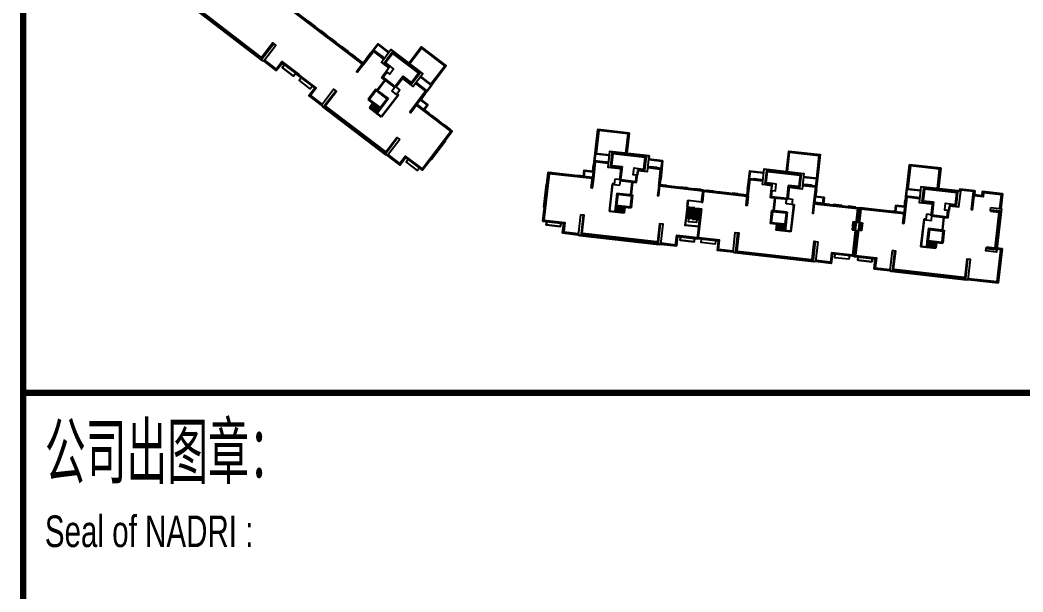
# Model space of a CAD drawing. Extents: x -59851 to 653804, y -249523 to 437614.
# Drawn here: x 15249 to 20968, y -153541 to -150279 of the extents above; entities that cross this region are included whole.
import ezdxf
from ezdxf.enums import TextEntityAlignment as Align

# ---------------------------------------------------------------- set-up
doc = ezdxf.new("R2010")
doc.units = 0
doc.header["$LTSCALE"] = 1000
doc.header["$MEASUREMENT"] = 0
for name, color, linetype in [('1#内审修改版_1_1_2236$0$LABEL_PM', 7, 'Continuous'), ('2015G34小桃园地块总图20160503$0$16.04.01 1#2#更新屋顶平面_t3$0$ROOF', 4, 'Continuous'), ('LABEL_FIXBOX_PM', 7, 'Continuous'), ('LABEL_FIXTXT_PM', 3, 'Continuous'), ('LABEL_TXT_PM', 1, 'Continuous')]:
    doc.layers.add(name, color=color, linetype=linetype)
doc.styles.add('2015G34小桃园地块总图20160503$0$16.04.01 1#2#更新屋顶平面_t3$0$HB-NORM-35M', font='', dxfattribs={"width": 0.8})
doc.styles.add('LABEL_FIXTXT_PM', font='pm_njadri_r.shx', dxfattribs={"width": 0.7, "bigfont": 'pm_njadri_hztxt.shx'})
doc.styles.add('LABEL_TXT_PM', font='pm_njadri_romans1.shx', dxfattribs={"width": 0.7, "bigfont": 'pm_njadri_hztxt.shx'})
doc.styles.get('2015G34小桃园地块总图20160503$0$16.04.01 1#2#更新屋顶平面_t3$0$HB-NORM-35M').set_extended_font_data('SimSun')

# ---------------------------------------------------------------- blocks, each defined once
blk = doc.blocks.new('PMSheet_A1_20150113_5-3892016032414355901')
at = {"layer": 'LABEL_FIXBOX_PM', "const_width": 0.35}
for points in [[(751, 10), (751, 584)], [(751, 377), (831, 377)]]:
    blk.add_lwpolyline(points, dxfattribs=at)
at = {"layer": 'LABEL_FIXTXT_PM', "style": 'LABEL_FIXTXT_PM', "width": 0.7}
for s, height, p in [('公司出图章：', 3.5, (752.239, 371.802)), ('Seal of NADRI :', 1.8, (752.239, 368.206))]:
    blk.add_text(s, height=height, dxfattribs=at).set_placement(p)
at = {"layer": 'LABEL_TXT_PM', "style": 'LABEL_TXT_PM'}
for tag, height, width, p in [('修改图应说明理由', 4.5, 0.7, (788.353, 468.8)), ('出图章签名', 4.5, 0.7, (759.458, 338.088)), ('建设单位_U01', 4.5, 0.7, (800.9, 212.141)), ('建设单位', 4.5, 0.7, (800.9, 210.197)), ('建设单位_D01', 4.5, 0.7, (800.9, 207.403)), ('项目名称_U01', 4.5, 0.7, (800.9, 200.423)), ('项目名称', 4.5, 0.7, (800.9, 198.194)), ('项目名称_D01', 4.5, 0.7, (800.9, 195.297)), ('设计编号', 4.5, 0.6, (780.758, 187.897)), ('分项号', 4.5, 0.6, (820.258, 187.997)), ('项目经理', 4.5, 0.7, (780.258, 171.997)), ('项目经理签名', 4.5, 0.7, (810.177, 172.265)), ('审定', 4.5, 0.7, (780.258, 163.897)), ('审定签名', 4.5, 0.7, (810.177, 164.165)), ('审核', 4.5, 0.7, (780.258, 155.997)), ('审核签名', 4.5, 0.7, (810.177, 156.265)), ('项目负责', 4.5, 0.7, (780.258, 147.997)), ('项目负责签名', 4.5, 0.7, (810.177, 148.265)), ('专业负责', 4.5, 0.7, (780.258, 139.997)), ('专业负责签名', 4.5, 0.7, (810.177, 140.265)), ('校对', 4.5, 0.7, (780.258, 131.897)), ('校对签名', 4.5, 0.7, (810.177, 132.165)), ('设计签名', 4.5, 0.7, (810.177, 124.265)), ('设计', 4.5, 0.7, (780.258, 123.997)), ('绘制', 4.5, 0.7, (780.258, 115.897)), ('绘制签名', 4.5, 0.7, (810.177, 116.165)), ('方案_01', 4.5, 0.7, (780.258, 95.897)), ('方案_01签名', 4.5, 0.7, (810.177, 96.165)), ('方案_02', 4.5, 0.7, (780.258, 87.897)), ('方案_02签名', 4.5, 0.7, (810.177, 88.165)), ('方案_03', 4.5, 0.7, (780.286, 79.897)), ('方案_03签名', 4.5, 0.7, (810.205, 80.165)), ('方案_04', 4.5, 0.7, (780.258, 71.897)), ('方案_04签名', 4.5, 0.7, (810.177, 72.165)), ('图名_U02', 4.5, 0.7, (790.5, 60.2)), ('图名_U01', 4.5, 0.7, (790.5, 54.2)), ('图名', 4.5, 0.7, (790.5, 47.955)), ('图名_D01', 4.5, 0.7, (790.5, 42.4)), ('图名_D02', 4.5, 0.7, (790.5, 37)), ('图号', 3.5, 0.7, (760.967, 20.953)), ('图档号', 3.5, 0.7, (781.1, 20.953)), ('日期', 3.5, 0.7, (801.067, 20.953)), ('版本号', 3.5, 0.7, (820.267, 20.953))]:
    blk.add_attdef(tag, text='', height=height, dxfattribs=dict(at, width=width)).set_placement(p, align=Align.CENTER)
blk = doc.blocks.new('2015G34小桃园地块总图20160503$0$16.04.01 1#2#更新屋顶平面_t3$0$A$C4C7E31FB')
at = {"layer": '2015G34小桃园地块总图20160503$0$16.04.01 1#2#更新屋顶平面_t3$0$ROOF'}
blk.add_lwpolyline([(-15653, -4402), (-15653, -5052), (-12953, -5052), (-12953, -4402)], dxfattribs=at)
blk = doc.blocks.new('1#内审修改版_1_1_2236$0$A$C00DD019C')
at = {"extrusion": (0.00536, 0.007022, 0.999961)}
for p, q in [((2380, 2094.9, -0.9), (2428.8, 2158.8, -1.6)), ((2402.2, 2078, -0.9), (2351.4, 2011.3, -0.1)), ((2405, 2075.9, -0.9), (2354.2, 2009.2, -0.1)), ((2471.7, 2025, -0.9), (2380, 2094.9, -0.9)), ((2524.6, 2094.4, -1.6), (2471.7, 2025, -0.9)), ((2343, 2017.7, -0.1), (2290.1, 1948.3, 0.6)), ((2344.4, 2007.9, -0.1), (2299.9, 1949.6, 0.6)), ((2426.3, 1954.1, -0.1), (2343, 2017.7, -0.1)), ((2416.6, 1952.8, -0.1), (2344.4, 2007.9, -0.1)), ((2448.1, 2005.6, -0.6), (2466.1, 2029.2, -0.9)), ((2478.5, 1982.4, -0.6), (2448.1, 2005.6, -0.6)), ((2475.9, 2030.6, -0.9), (2500.7, 2011.6, -0.9)), ((2500.7, 2011.6, -0.9), (2478.5, 1982.4, -0.6)), ((2373.4, 1884.7, 0.6), (2290.1, 1948.3, 0.6)), ((2372.1, 1894.5, 0.6), (2299.9, 1949.6, 0.6)), ((2416.6, 1952.8, -0.1), (2372.1, 1894.5, 0.6)), ((2426.3, 1954.1, -0.1), (2373.4, 1884.7, 0.6)), ((2487, 1976, -0.6), (2379.9, 1835.8, 1)), ((2491.9, 1976.6, -0.6), (2380.6, 1830.9, 1)), ((2478.6, 1982.3, -0.6), (2487, 1976, -0.6)), ((2480.8, 1985.1, -0.6), (2491.9, 1976.6, -0.6)), ((2322.8, 1923.3, 0.6), (2299.5, 1892.7, 1)), ((2380.6, 1830.9, 1), (2299.5, 1892.7, 1)), ((2379.9, 1835.8, 1), (2301.6, 1895.5, 1)), ((2330.1, 1917.8, 0.6), (2308.9, 1890, 1)), ((2337.3, 1912.3, 0.6), (2316.1, 1884.5, 1)), ((2344.5, 1906.8, 0.6), (2323.3, 1879, 1)), ((2351.7, 1901.2, 0.6), (2330.5, 1873.5, 1)), ((2358.9, 1895.7, 0.6), (2337.7, 1868, 1)), ((2366.1, 1890.2, 0.6), (2345, 1862.5, 1)), ((2373.4, 1884.7, 0.6), (2352.2, 1856.9, 1))]:
    blk.add_line(p, q, dxfattribs=at)
at = {"extrusion": (0.000361065, 0.001473, 0.999999)}
for p, q in [((3724.7, 1436.5, 0), (3729, 1474.7, -0.1)), ((3968.8, 1496.7, -0.2), (3959, 1410, -0.1)), ((4073.5, 1397, -0.1), (4082.6, 1476.8, -0.2)), ((3928.7, 1420.4, -0.1), (3924.6, 1384, 0)), ((3959.8, 1416.9, -0.1), (3928.7, 1420.4, -0.1)), ((3959, 1410, -0.1), (4073.5, 1397, -0.1)), ((3962.6, 1379.7, 0), (3965.9, 1409.2, -0.1)), ((4042.3, 1400.5, -0.1), (4032.8, 1317.2, 0)), ((4045.7, 1400.1, -0.1), (4036.3, 1316.8, 0)), ((3910.9, 1389.1, 0), (3890.2, 1206.8, 0.2)), ((3914, 1385.2, 0), (3894.1, 1209.9, 0.2)), ((3924.8, 1387.5, 0), (3910.9, 1389.1, 0)), ((3924.4, 1384, 0), (3914, 1385.2, 0)), ((3924.6, 1384, 0), (3962.6, 1379.7, 0)), ((4962, 1296.3, -0.3), (4971.1, 1376.1, -0.4)), ((5086.4, 1370, -0.4), (5076.6, 1283.3, -0.3)), ((3942.6, 1327.5, 0.1), (3932.7, 1240.7, 0.2)), ((3948.7, 1319.7, 0.1), (3940.5, 1246.9, 0.2)), ((3942.6, 1327.5, 0.1), (4046.7, 1315.7, 0)), ((3948.7, 1319.7, 0.1), (4039, 1309.5, 0)), ((4039, 1309.5, 0), (4030.7, 1236.6, 0.2)), ((4046.7, 1315.7, 0), (4036.9, 1228.9, 0.2)), ((4408.1, 1234.6, 0), (4413.2, 1279.7, 0)), ((4413.2, 1279.7, 0), (4505.5, 1269.3, -0.1)), ((4505.2, 1267.2, -0.1), (4512.2, 1266.4, -0.1)), ((5076.6, 1283.3, -0.3), (4962, 1296.3, -0.3)), ((4989.8, 1293.1, -0.3), (4980.3, 1209.8, -0.2)), ((4993.3, 1292.7, -0.3), (4983.8, 1209.4, -0.2)), ((5066.3, 1254.5, -0.2), (5069.6, 1284.1, -0.3)), ((5077.3, 1290.2, -0.3), (5108.4, 1286.7, -0.3)), ((5108.4, 1286.7, -0.3), (5104.3, 1250.2, -0.3)), ((3890.2, 1206.8, 0.2), (3991.6, 1195.4, 0.2)), ((3894.1, 1209.9, 0.2), (3992, 1198.8, 0.2)), ((3932.7, 1240.7, 0.2), (3928.8, 1206, 0.2)), ((3932.7, 1240.7, 0.2), (4036.9, 1228.9, 0.2)), ((3941.8, 1239.7, 0.2), (3937.8, 1205, 0.2)), ((3940.5, 1246.9, 0.2), (4030.7, 1236.6, 0.2)), ((3950.8, 1238.7, 0.2), (3946.9, 1203.9, 0.2)), ((3959.8, 1237.6, 0.2), (3955.9, 1202.9, 0.2)), ((3968.8, 1236.6, 0.2), (3964.9, 1201.9, 0.2)), ((3977.9, 1235.6, 0.2), (3973.9, 1200.9, 0.2)), ((3986.9, 1234.6, 0.2), (3983, 1199.9, 0.2)), ((3995.9, 1233.5, 0.2), (3991.6, 1195.4, 0.2)), ((4448.1, 1200.5, 0.1), (4406.8, 1205.2, 0.1)), ((4449.2, 1209.6, 0), (4407.9, 1214.2, 0)), ((4450.2, 1218.6, 0), (4408.9, 1223.3, 0)), ((4451.2, 1227.6, 0), (4409.9, 1232.3, 0)), ((4451.4, 1229.7, 0), (4410.1, 1234.4, 0)), ((4448.1, 1199.8, 0.1), (4442.8, 1153.3, 0.1)), ((4450.2, 1200.3, 0.1), (4445.1, 1155.2, 0.1)), ((4451.2, 1227.6, 0), (4448.1, 1199.8, 0.1)), ((4448.6, 1154.8, 0.1), (4456.8, 1227, 0)), ((4453.3, 1227.4, 0), (4450.2, 1200.3, 0.1)), ((4450.4, 1152.5, 0.1), (4459.1, 1228.8, 0)), ((4451.2, 1227.6, 0), (4456.8, 1227, 0)), ((4459.1, 1228.8, 0), (4451.4, 1229.7, 0)), ((4455.8, 1199.7, 0.1), (4497.1, 1195, 0)), ((4456.8, 1208.7, 0), (4498.1, 1204, 0)), ((4457.8, 1217.7, 0), (4499.1, 1213, 0)), ((4458.8, 1226.7, 0), (4500.1, 1222.1, 0)), ((4500.1, 1222.1, 0), (4507.1, 1221.3, 0)), ((4969.9, 1211, -0.1), (4960.1, 1124.2, 0)), ((4976.1, 1203.3, -0.1), (4967.8, 1130.4, 0)), ((5074.1, 1199.2, -0.2), (4969.9, 1211, -0.1)), ((5066.3, 1193, -0.2), (4976.1, 1203.3, -0.1)), ((5074.1, 1199.2, -0.2), (5064.2, 1112.4, 0)), ((5104.3, 1250.2, -0.3), (5066.3, 1254.5, -0.2)), ((5114.9, 1249, -0.3), (5095, 1073.8, 0)), ((5118.7, 1252.1, -0.3), (5098.1, 1069.9, 0)), ((5104.5, 1250.2, -0.3), (5114.9, 1249, -0.3)), ((5104.8, 1253.7, -0.3), (5118.7, 1252.1, -0.3)), ((6037.4, 1262.2, -0.6), (6027.6, 1175.4, -0.5)), ((6142.1, 1162.4, -0.5), (6151.1, 1242.3, -0.6)), ((6423, 1206.2, -0.7), (6423.8, 1213.1, -0.7)), ((4443, 1155.4, 0.1), (4401.7, 1160.1, 0.1)), ((4444, 1164.4, 0.1), (4402.7, 1169.1, 0.1)), ((4445.1, 1173.5, 0.1), (4403.8, 1178.2, 0.1)), ((4446.1, 1182.5, 0.1), (4404.8, 1187.2, 0.1)), ((4447.1, 1191.5, 0.1), (4405.8, 1196.2, 0.1)), ((4442.8, 1153.3, 0.1), (4450.4, 1152.5, 0.1)), ((4448.6, 1154.8, 0.1), (4445.1, 1155.2, 0.1)), ((4450.7, 1154.6, 0.1), (4492, 1149.9, 0.1)), ((4451.7, 1163.6, 0.1), (4493, 1158.9, 0.1)), ((4452.7, 1172.6, 0.1), (4494, 1167.9, 0.1)), ((4453.7, 1181.6, 0.1), (4495, 1176.9, 0.1)), ((4454.7, 1190.7, 0.1), (4496, 1186, 0.1)), ((5066.3, 1193, -0.2), (5058.1, 1120.1, 0)), ((5509.8, 1135.7, -0.2), (5503.9, 1083.6, -0.2)), ((5530.6, 1133.3, -0.2), (5509.8, 1135.7, -0.2)), ((5520.2, 1134.5, -0.2), (5514.3, 1082.5, -0.2)), ((5530.6, 1133.3, -0.2), (5524.7, 1081.3, -0.2)), ((5530.6, 1133.3, -0.2), (5551.5, 1131, -0.2)), ((5979.5, 1154.5, -0.4), (5958.8, 972.3, -0.2)), ((5982.6, 1150.7, -0.4), (5962.7, 975.4, -0.2)), ((5993.4, 1152.9, -0.4), (5979.5, 1154.5, -0.4)), ((5993, 1149.5, -0.4), (5982.6, 1150.7, -0.4)), ((5997.3, 1185.9, -0.5), (5993.2, 1149.5, -0.4)), ((5993.2, 1149.5, -0.4), (6031.2, 1145.1, -0.4)), ((6028.3, 1182.4, -0.5), (5997.3, 1185.9, -0.5)), ((6027.6, 1175.4, -0.5), (6142.1, 1162.4, -0.5)), ((6031.2, 1145.1, -0.4), (6034.5, 1174.6, -0.5)), ((6110.9, 1166, -0.5), (6101.4, 1082.7, -0.4)), ((6114.3, 1165.6, -0.5), (6104.9, 1082.3, -0.4)), ((5064.2, 1112.4, 0), (4960.1, 1124.2, 0)), ((5058.1, 1120.1, 0), (4967.8, 1130.4, 0)), ((5001.1, 1119.6, 0), (4996.7, 1081.4, 0)), ((5098.1, 1069.9, 0), (4996.7, 1081.4, 0)), ((5095, 1073.8, 0), (4997.1, 1084.9, 0)), ((5010.1, 1118.5, 0), (5006.1, 1083.8, 0)), ((5019.1, 1117.5, 0), (5015.2, 1082.8, 0)), ((5028.1, 1116.5, 0), (5024.2, 1081.8, 0)), ((5037.1, 1115.5, 0), (5033.2, 1080.8, 0)), ((5046.2, 1114.5, 0), (5042.2, 1079.7, 0)), ((5055.2, 1113.4, 0), (5051.3, 1078.7, 0)), ((5064.2, 1112.4, 0), (5060.3, 1077.7, 0)), ((5503.9, 1083.6, -0.2), (5524.7, 1081.3, -0.2)), ((5524.7, 1081.3, -0.2), (5545.6, 1078.9, -0.2)), ((5551.5, 1131, -0.2), (5545.6, 1078.9, -0.2)), ((5566.4, 1076.6, -0.2), (5545.6, 1078.9, -0.2)), ((5551.5, 1131, -0.2), (5572.3, 1128.6, -0.2)), ((5561.9, 1129.8, -0.2), (5556, 1077.7, -0.2)), ((5572.3, 1128.6, -0.2), (5566.4, 1076.6, -0.2)), ((6011.2, 1092.9, -0.4), (6001.3, 1006.2, -0.2)), ((6017.3, 1085.2, -0.3), (6009.1, 1012.3, -0.2)), ((6011.2, 1092.9, -0.4), (6115.3, 1081.1, -0.4)), ((6017.3, 1085.2, -0.3), (6107.6, 1075, -0.4)), ((6107.6, 1075, -0.4), (6099.3, 1002.1, -0.2)), ((6115.3, 1081.1, -0.4), (6105.5, 994.3, -0.2)), ((6001.3, 1006.1, -0.2), (5997.4, 971.4, -0.2)), ((6001.3, 1006.2, -0.2), (6105.5, 994.3, -0.2)), ((6010.4, 1005.1, -0.2), (6006.4, 970.4, -0.2)), ((6009.1, 1012.3, -0.2), (6099.3, 1002.1, -0.2)), ((6019.4, 1004.1, -0.2), (6015.4, 969.4, -0.2)), ((6028.4, 1003.1, -0.2), (6024.5, 968.4, -0.2)), ((6037.4, 1002.1, -0.2), (6033.5, 967.3, -0.2)), ((6046.5, 1001, -0.2), (6042.5, 966.3, -0.2)), ((6055.5, 1000, -0.2), (6051.5, 965.3, -0.2)), ((6064.5, 999, -0.2), (6060.2, 960.8, -0.2)), ((5958.8, 972.3, -0.2), (6060.2, 960.8, -0.2)), ((5962.7, 975.4, -0.2), (6060.6, 964.3, -0.2)), ((6395.1, 959.8, -0.3), (6395.9, 966.7, -0.3))]:
    blk.add_line(p, q, dxfattribs=at)
at = {"color": 0}
blk.add_line((9314.7, 0), (0, 0), dxfattribs=at)
at = {"elevation": -3.7}
for points in [[(2652.2, 1478.6), (2631.4, 1494.4), (2617.6, 1476.4), (2542.7, 1533.6), (2556.4, 1551.6), (2541.2, 1563.3), (2503, 1513.3), (2419.7, 1576.9), (2409.3, 1580.5), (1987.2, 1902.6), (1981, 1911.7), (1897.7, 1975.3), (1935.8, 2025.3), (1920.6, 2036.9), (1906.8, 2018.9), (1831.8, 2076.1), (1845.6, 2094.2), (1809.5, 2121.7), (1795.9, 2103.9), (1720.8, 2160.9), (1734.5, 2178.9), (1719.3, 2190.6), (1681.1, 2140.6), (1597.8, 2204.2), (1587.4, 2207.8), (1170.9, 2525.7)], [(1870.5, 2483.8), (1892.6, 2466.9), (1893.7, 2468.3), (1938.1, 2434.4), (1937, 2433), (1973.3, 2405.4), (1974.3, 2406.8), (2010.4, 2379.2), (2009.3, 2377.8), (2039.9, 2354.5), (2041, 2355.9), (2077.1, 2328.3), (2076, 2326.9), (2112.2, 2299.3), (2113.3, 2300.7), (2157.7, 2266.8), (2156.7, 2265.4), (2178.7, 2248.6), (2179.8, 2249.9), (2207.6, 2228.7), (2206.5, 2227.4), (2221.8, 2215.7), (2222.9, 2217.1), (2257.6, 2190.6), (2280.9, 2221.1), (2279.5, 2222.2), (2307, 2258.3), (2308.4, 2257.2), (2355, 2318.3), (2428.6, 2262.2), (2442.4, 2280.2), (2560.4, 2190.1), (2643.1, 2298.4), (2809.7, 2171.3), (2666.6, 1983.9), (2666.6, 1983.8), (2668, 1982.8), (2641.5, 1948.1), (2687.3, 1913.1), (2661.9, 1879.8), (2664.7, 1877.7), (2665.7, 1879.1), (2693.5, 1857.9), (2692.4, 1856.5), (2714.7, 1839.5), (2715.7, 1840.9), (2760.1, 1807), (2759.1, 1805.6), (2795.2, 1778.1), (2796.2, 1779.5), (2832.2, 1752), (2831.1, 1750.6), (2849.3, 1736.8), (2801.6, 1674.3), (2804.4, 1672.2), (2711.1, 1550), (2708.4, 1552.2), (2652.2, 1478.6)]]:
    blk.add_lwpolyline(points, dxfattribs=at)
at = {"extrusion": (0.00536, 0.007022, 0.999961), "elevation": 26.6}
for points in [[(2027.4, 2364), (1792.7, 2543), (1860.6, 2631.9), (1787, 2688.1)], [(1253.5, 2633.9), (1177.2, 2533.9), (1183.4, 2524.8), (1577.7, 2223.8), (1588.1, 2220.3), (1664.4, 2320.2)], [(2023.1, 2358.4), (1788.5, 2537.5)], [(1937, 2432.9), (1938, 2434.3), (1893.6, 2468.2), (1892.6, 2466.8)], [(2009.3, 2377.8), (2010.4, 2379.1), (1974.3, 2406.7), (1973.2, 2405.3)], [(2017.6, 2362.6), (2252.2, 2183.6)], [(2021.8, 2368.2), (2256.4, 2189.1), (2324.3, 2278), (2397.8, 2221.8)], [(2039.9, 2354.4), (2040.9, 2355.8), (2077, 2328.2), (2076, 2326.9)], [(2112.2, 2299.2), (2113.2, 2300.6), (2157.7, 2266.7), (2156.6, 2265.3)], [(2257.7, 2179.3), (2257.7, 2179.3), (2325.6, 2268.2), (2393.6, 2216.3)], [(2324.3, 2278), (2355, 2318.2), (2428.6, 2262.1)], [(2325.6, 2276.9), (2355.3, 2315.8), (2427.5, 2260.7)], [(2327, 2275.8), (2355.6, 2313.3), (2426.4, 2259.3)], [(2428.7, 2158.7), (2378.8, 2196.8), (2442.3, 2280.1), (2653.4, 2119), (2589.8, 2035.7), (2520.4, 2088.7)], [(2433, 2164.2), (2396.9, 2191.8), (2452, 2264), (2635.2, 2124.1), (2580.1, 2051.9), (2524.6, 2094.3)], [(2560.3, 2190), (2643, 2298.3), (2809.6, 2171.2), (2713.2, 2044.8)], [(2565.9, 2185.8), (2644.3, 2288.5), (2799.8, 2169.9), (2707.6, 2049.1)], [(1597.8, 2204.1), (1681.1, 2140.5), (1719.2, 2190.5), (1830.3, 2105.7)], [(1602, 2209.7), (1679.7, 2150.3), (1717.9, 2200.3), (1834.5, 2111.3)], [(2206.5, 2227.3), (2207.5, 2228.7), (2179.7, 2249.8), (2178.7, 2248.5)], [(2221.7, 2215.6), (2222.8, 2217), (2257.5, 2190.5), (2256.4, 2189.1)], [(2280.8, 2221), (2279.4, 2222.1), (2307, 2258.2), (2308.4, 2257.1)], [(2350.6, 2257.8), (2351.7, 2259.2), (2387.8, 2231.7), (2386.7, 2230.3)], [(2437.2, 2169.8), (2406.7, 2193.1), (2453.3, 2254.2), (2625.5, 2122.8), (2578.8, 2061.7), (2523.3, 2104.1)], [(1734.5, 2178.8), (1720.7, 2160.8), (1795.7, 2103.6), (1809.4, 2121.6)], [(2257.7, 2179.3), (2219.6, 2129.3), (2214, 2133.6), (2256.4, 2189.1)], [(1980.9, 1911.6), (1897.6, 1975.2), (1935.8, 2025.2), (1824.7, 2110)], [(1985.2, 1917.2), (1907.4, 1976.5), (1945.6, 2026.5), (1829, 2115.5)], [(1920.5, 2036.9), (1906.7, 2018.8), (1831.8, 2076), (1845.5, 2094.1)], [(2470.3, 2034.7), (2389.8, 2096.1), (2415.2, 2129.4)], [(2523.3, 2104.1), (2470.3, 2034.7)], [(2679.7, 2006.7), (2708.3, 2044.2), (2637.5, 2098.2)], [(2681.1, 2005.6), (2710.7, 2044.5), (2638.5, 2099.6)], [(2682.4, 2004.6), (2713.2, 2044.8), (2639.6, 2101)], [(2486.3, 1692.9), (2410, 1592.9), (2399.6, 1596.5), (2005.3, 1897.5), (1999.1, 1906.6), (2075.3, 2006.6)], [(2608.9, 2060.7), (2682.4, 2004.6), (2614.6, 1915.7), (2849.2, 1736.6), (2652.2, 1478.4), (2541.1, 1563.2), (2502.9, 1513.2), (2419.6, 1576.8)], [(2604.6, 2055.2), (2672.6, 2003.3), (2604.8, 1914.4)], [(2656.1, 2024.7), (2657.1, 2026.1), (2621, 2053.6), (2620, 2052.3)], [(2659, 1881.8), (2682.4, 1912.4), (2637.9, 1946.3)], [(2639, 1947.6), (2640.4, 1946.6), (2668, 1982.7), (2666.6, 1983.7)], [(2661.8, 1879.7), (2687.3, 1913), (2640.1, 1949)], [(2610.4, 1910.2), (2839.5, 1735.3), (2650.8, 1488.2), (2539.8, 1573), (2501.6, 1523), (2423.9, 1582.3)], [(2604.8, 1914.4), (2566.7, 1864.4), (2572.2, 1860.2), (2614.6, 1915.7)], [(2649.3, 1889.2), (2650.4, 1890.6), (2615.7, 1917.1), (2614.6, 1915.7)], [(2664.6, 1877.6), (2665.7, 1879), (2693.4, 1857.8), (2692.4, 1856.4)], [(2759, 1805.5), (2760.1, 1806.9), (2715.6, 1840.8), (2714.6, 1839.4)], [(2831.2, 1750.4), (2832.3, 1751.8), (2796.2, 1779.4), (2795.1, 1778)], [(2801.6, 1674.2), (2804.3, 1672), (2711.1, 1549.9), (2708.3, 1552)], [(2631.3, 1494.3), (2617.6, 1476.3), (2542.6, 1533.5), (2556.4, 1551.5)]]:
    blk.add_lwpolyline(points, dxfattribs=at)
for points in [[(1239.6, 2644.5), (1159, 2539), (1165.3, 2529.8), (1587.3, 2207.7), (1597.8, 2204.1), (1678.3, 2309.6), (1658.9, 2324.4), (1585.6, 2228.5), (1581, 2230.1), (1188.5, 2529.6), (1185.8, 2533.7), (1259, 2629.6)], [(2409.7, 2133.7), (2431.9, 2116.7), (2459.4, 2152.8), (2437.2, 2169.8)], [(2500.2, 1682.3), (2419.6, 1576.8), (2409.2, 1580.4), (1987.1, 1902.5), (1980.9, 1911.6), (2061.5, 2017.1), (2080.9, 2002.3), (2007.7, 1906.4), (2010.4, 1902.3), (2402.9, 1602.8), (2407.5, 1601.2), (2480.7, 1697.1)]]:
    blk.add_lwpolyline(points, close=True, dxfattribs=at)
at = {"elevation": 0.5}
blk.add_lwpolyline([(3450.3, 1140.7), (3460.8, 1232.7), (3457.3, 1233.1), (3474.6, 1385.8), (3478.1, 1385.4), (3486.9, 1463.5), (3509.5, 1460.9), (3509.7, 1462.7), (3554.8, 1457.6), (3554.6, 1455.8), (3599.7, 1450.7), (3599.9, 1452.4), (3655.5, 1446.1), (3655.3, 1444.4), (3683.1, 1441.3), (3683.3, 1443), (3718, 1439.1), (3717.8, 1437.3), (3721.2, 1436.9), (3725.9, 1478.6), (3783.2, 1472.1), (3788.1, 1515.5), (3789.8, 1515.3), (3816.4, 1749.6), (4024.7, 1725.9), (4009.3, 1590.6), (4156.8, 1573.9), (4154.3, 1551.3), (4246.3, 1540.9), (4237.6, 1464.5), (4239.3, 1464.3), (4234.2, 1419.2), (4232.5, 1419.4), (4228.2, 1381.2), (4271.5, 1376.3), (4271.3, 1374.6), (4290.4, 1372.4), (4290.6, 1374.1), (4325.3, 1370.2), (4325.1, 1368.5), (4352.7, 1365.3), (4352.9, 1367.1), (4408.5, 1360.8), (4408.3, 1359), (4453.5, 1353.9), (4453.7, 1355.6), (4498.8, 1350.5), (4498.6, 1348.8), (4536.9, 1344.5), (4537.1, 1346.2), (4582.2, 1341.1), (4582, 1339.3), (4627.3, 1334.2), (4627.5, 1335.9), (4683, 1329.6), (4682.8, 1327.9), (4710.4, 1324.8), (4710.6, 1326.5), (4745.3, 1322.6), (4745.1, 1320.8), (4764.2, 1318.7), (4764.4, 1320.4), (4807.8, 1315.5), (4812.1, 1353.7), (4810.4, 1353.9), (4815.5, 1399), (4817.2, 1398.8), (4825.9, 1475.2), (4917.9, 1464.7), (4920.4, 1487.3), (5067.9, 1470.6), (5083.3, 1605.9), (5291.5, 1582.3), (5264.9, 1348), (5265, 1348), (5266.7, 1347.8), (5261.8, 1304.4), (5319, 1298), (5314.3, 1256.3), (5317.8, 1255.9), (5318, 1257.7), (5352.7, 1253.7), (5352.5, 1252), (5380.3, 1248.8), (5380.5, 1250.6), (5436, 1244.3), (5435.8, 1242.5), (5480.9, 1237.4), (5481.1, 1239.2), (5526, 1234.1), (5525.8, 1232.3), (5548.6, 1229.7), (5578.1, 1226.4), (5578.3, 1228.1), (5623.4, 1223), (5623.2, 1221.3), (5666.5, 1216.4), (5666.7, 1218.1), (5722.3, 1211.8), (5722.1, 1210.1), (5756.8, 1206.1), (5757, 1207.9), (5790, 1204.1), (5794.5, 1244), (5851.8, 1237.6), (5856.7, 1280.9), (5858.5, 1280.7), (5884.8, 1515), (6093.1, 1491.4), (6077.7, 1356.1), (6218.5, 1340.1), (6220.1, 1354), (6319, 1342.8), (6315.8, 1315), (6367.9, 1309.1), (6371, 1336.9), (6502.9, 1321.9), (6491.7, 1223), (6495.2, 1222.6), (6465.5, 960.5), (6500.2, 956.6), (6474.6, 731), (6275, 753.7), (6264.2, 751.4), (5764.4, 808), (5754.4, 812.7), (5650.3, 824.5), (5657.8, 890.4), (5638.7, 892.6), (5636.1, 870), (5542.4, 880.7), (5545, 903.2), (5486, 909.9), (5483.4, 887.4), (5389.7, 898), (5392.2, 920.5), (5373.2, 922.7), (5366.1, 860.2), (5262, 872), (5251.1, 869.7), (4723.6, 929.6), (4713.6, 934.2), (4609.4, 946), (4616.5, 1008.5), (4597.4, 1010.7), (4594.9, 988.1), (4501.2, 998.7), (4503.7, 1021.3), (4458.6, 1026.4), (4456.1, 1004.1), (4362.3, 1014.5), (4364.9, 1037), (4345.8, 1039.2), (4338.7, 976.7), (4234.6, 988.5), (4223.8, 986.2), (3703.2, 1045.3), (3686.2, 1050.7), (3582.1, 1062.5), (3589.2, 1125), (3570.1, 1127.1), (3567.5, 1104.6), (3473.8, 1115.2), (3476.4, 1137.8)], close=True, dxfattribs=at)
at = {"extrusion": (0.000361065, 0.001473, 0.999999), "elevation": 3.4}
for points in [[(4009.3, 1590.6), (4024.7, 1725.9), (3816.4, 1749.6), (3798.5, 1591.6)], [(4002.4, 1591.4), (4016.9, 1719.8), (3822.6, 1741.8), (3805.5, 1590.8)], [(4082.6, 1476.8), (4145, 1469.7), (4156.8, 1573.9), (3893.1, 1603.8), (3881.3, 1499.6), (3968, 1489.8)], [(5067.9, 1470.6), (5083.3, 1605.9), (5291.5, 1582.3), (5273.6, 1424.4)], [(5074.9, 1469.8), (5089.4, 1598.2), (5283.8, 1576.2), (5266.7, 1425.2)], [(3884.8, 1530.9), (3792.8, 1541.3), (3780.2, 1430.2), (3486.9, 1463.5), (3450.3, 1140.7), (3589.2, 1125), (3582.1, 1062.5), (3686.2, 1050.7)], [(3884, 1523.9), (3799, 1533.6), (3786.4, 1422.5)], [(3792.8, 1541.3), (3798.5, 1591.6), (3890.5, 1581.2)], [(3794.6, 1541.1), (3800.1, 1589.7), (3890.3, 1579.5)], [(3796.3, 1540.9), (3801.6, 1587.8), (3890.1, 1577.7)], [(3825.8, 1537.6), (3826, 1539.3), (3871.1, 1534.2), (3870.9, 1532.5)], [(4083.3, 1483.8), (4128.5, 1478.6), (4138.7, 1568.9), (3909.6, 1594.9), (3899.4, 1504.6), (3968.8, 1496.7)], [(4084.1, 1490.7), (4122.3, 1486.4), (4131, 1562.7), (3915.8, 1587.1), (3907.1, 1510.8), (3976.5, 1502.9)], [(4237.1, 1490.9), (4242.4, 1537.8), (4153.9, 1547.8)], [(4238.8, 1490.7), (4244.3, 1539.3), (4154.1, 1549.6)], [(4240.5, 1490.5), (4246.3, 1540.9), (4154.3, 1551.3)], [(3721.2, 1436.9), (3725.9, 1478.6), (3784.9, 1471.9)], [(3724.7, 1436.5), (3729, 1474.7), (3784.6, 1468.4)], [(3784.7, 1470.2), (3783, 1470.4), (3788.1, 1515.5), (3789.8, 1515.3)], [(3976.5, 1502.9), (3966.7, 1416.1)], [(4220.2, 1373.3), (4220.2, 1373.3), (4232.8, 1484.4), (4147.8, 1494)], [(4514.3, 1347), (4228, 1379.5), (4240.5, 1490.5), (4148.6, 1501)], [(4207.6, 1494.3), (4207.8, 1496), (4162.7, 1501.1), (4162.5, 1499.4)], [(4820.2, 1424.8), (4825.9, 1475.1), (4917.9, 1464.7)], [(4821.9, 1424.6), (4827.4, 1473.2), (4917.7, 1463)], [(4823.6, 1424.4), (4829, 1471.3), (4917.5, 1461.3)], [(4971.1, 1376.1), (4908.6, 1383.2), (4920.4, 1487.3), (5184.2, 1457.4), (5172.4, 1353.2), (5085.6, 1363.1)], [(4971.9, 1383), (4926.7, 1388.1), (4937, 1478.4), (5166, 1452.4), (5155.8, 1362.2), (5086.4, 1370)], [(4972.6, 1390), (4934.5, 1394.3), (4943.1, 1470.6), (5158.3, 1446.2), (5149.7, 1369.9), (5080.2, 1377.8)], [(6077.7, 1356.1), (6093.1, 1491.4), (5884.8, 1515), (5867.1, 1357.1)], [(6070.8, 1356.8), (6085.4, 1485.3), (5891, 1507.3), (5874.1, 1356.3)], [(3779.4, 1423.3), (3493.1, 1455.8), (3458.1, 1146.9), (3596.9, 1131.1), (3589.8, 1068.7), (3687, 1057.6)], [(3509.5, 1460.9), (3509.7, 1462.7), (3554.8, 1457.6), (3554.6, 1455.8)], [(3599.7, 1450.7), (3599.9, 1452.4), (3655.5, 1446.1), (3655.3, 1444.4)], [(3717.8, 1437.3), (3718, 1439.1), (3683.3, 1443), (3683.1, 1441.3)], [(3736.9, 1435.2), (3737.1, 1436.9), (3780.4, 1432), (3780.2, 1430.2)], [(3786.4, 1422.5), (3779.3, 1360), (3772.4, 1360.8), (3780.2, 1430.2)], [(3966.7, 1416.1), (4067.4, 1404.7), (4072.1, 1446.4)], [(4232.5, 1419.4), (4234.2, 1419.2), (4239.3, 1464.3), (4237.6, 1464.5)], [(4505.2, 1267.2), (4514.3, 1347), (4807.6, 1313.8), (4820.2, 1424.8), (4912.1, 1414.4)], [(4812.1, 1353.7), (4810.4, 1353.9), (4815.5, 1399), (4817.2, 1398.8)], [(4813.7, 1306), (4813.7, 1306), (4826.3, 1417.1), (4911.4, 1407.5)], [(4853.1, 1421.1), (4853.3, 1422.8), (4898.5, 1417.7), (4898.3, 1416)], [(5264.4, 1374.5), (5269.7, 1421.3), (5181.2, 1431.3)], [(5266.2, 1374.3), (5271.7, 1422.8), (5181.4, 1433.1)], [(5267.9, 1374.1), (5273.6, 1424.4), (5181.6, 1434.8)], [(3478.1, 1385.4), (3474.6, 1385.8), (3457.3, 1233.1), (3460.8, 1232.7)], [(4220.2, 1373.3), (4213.1, 1310.8), (4220.1, 1310.1), (4228, 1379.5)], [(4513.5, 1340.1), (4227.2, 1372.5)], [(4271.3, 1374.6), (4271.5, 1376.3), (4228.2, 1381.2), (4228, 1379.5)], [(4290.4, 1372.4), (4290.6, 1374.1), (4325.3, 1370.2), (4325.1, 1368.5)], [(4408.3, 1359), (4408.5, 1360.8), (4352.9, 1367.1), (4352.7, 1365.3)], [(4498.6, 1348.8), (4498.8, 1350.5), (4453.7, 1355.6), (4453.5, 1353.9)], [(4512.2, 1266.4), (4520.4, 1339.3), (4806.8, 1306.8)], [(4536.9, 1344.5), (4537.1, 1346.2), (4582.2, 1341.1), (4582, 1339.3)], [(4627.3, 1334.2), (4627.5, 1335.9), (4683, 1329.6), (4682.8, 1327.9)], [(5070.4, 1291), (4969.8, 1302.4), (4974.5, 1344.1)], [(5080.2, 1377.8), (5070.4, 1291)], [(5175.1, 1377.5), (5260.2, 1367.9), (5247.6, 1256.8)], [(5175.9, 1384.5), (5267.9, 1374.1), (5255.3, 1263), (5548.6, 1229.7), (5537.6, 1132.6)], [(5234.9, 1377.8), (5235.1, 1379.5), (5190, 1384.6), (5189.8, 1382.9)], [(5259.9, 1302.9), (5261.6, 1302.7), (5266.7, 1347.8), (5265, 1348)], [(5861.4, 1306.8), (5867.1, 1357.1), (5959.1, 1346.7)], [(5863.1, 1306.6), (5868.7, 1355.2), (5958.9, 1344.9)], [(5864.9, 1306.4), (5870.2, 1353.2), (5958.7, 1343.2)], [(6151.1, 1242.3), (6213.6, 1235.2), (6225.4, 1339.3), (5961.6, 1369.2), (5949.8, 1265.1), (6036.6, 1255.3)], [(6151.9, 1249.2), (6197.1, 1244.1), (6207.3, 1334.3), (5978.2, 1360.3), (5968, 1270.1), (6037.4, 1262.2)], [(6152.7, 1256.2), (6190.9, 1251.8), (6199.6, 1328.2), (5984.4, 1352.6), (5975.7, 1276.2), (6045.1, 1268.4)], [(6304.4, 1214.3), (6319, 1342.8), (6220.1, 1354), (6218.5, 1340.1)], [(6304.4, 1214.3), (6297.5, 1215.1), (6311.2, 1336.6), (6226.2, 1346.3), (6225.4, 1339.3)], [(6491.7, 1223), (6502.9, 1321.9), (6371, 1336.9), (6367.9, 1309.1), (6315.8, 1315), (6316.1, 1317.7)], [(4505.3, 1267.2), (4415, 1277.4), (4401.7, 1160.1), (4396.8, 1116.7), (4487, 1106.5), (4500.1, 1222.1)], [(4745.1, 1320.8), (4745.3, 1322.6), (4710.6, 1326.5), (4710.4, 1324.8)], [(4764.2, 1318.7), (4764.4, 1320.4), (4807.8, 1315.5), (4807.6, 1313.8)], [(4813.7, 1306), (4806.6, 1243.6), (4799.7, 1244.3), (4807.6, 1313.8)], [(5310.8, 1256.7), (5315.2, 1294.9), (5259.6, 1301.2)], [(5314.3, 1256.3), (5319, 1298), (5260, 1304.6)], [(5953.4, 1296.3), (5861.4, 1306.8), (5840.9, 1126.3), (5847.9, 1125.5)], [(5952.6, 1289.4), (5867.6, 1299), (5847.9, 1125.5)], [(5853.3, 1235.6), (5851.6, 1235.8), (5856.7, 1280.9), (5858.4, 1280.7)], [(5853.3, 1235.6), (5851.6, 1235.8), (5856.7, 1280.9), (5858.4, 1280.7)], [(5952.6, 1289.4), (5867.6, 1299), (5855, 1188)], [(5889.1, 1303.6), (5889.3, 1305.4), (5934.5, 1300.2), (5934.3, 1298.5)], [(5889.1, 1303.6), (5889.3, 1305.4), (5934.5, 1300.2), (5934.3, 1298.5)], [(6045.1, 1268.4), (6035.3, 1181.6)], [(6484.8, 1223.8), (6495.2, 1315.8), (6377.2, 1329.1), (6374, 1301.4), (6315, 1308.1)], [(4408.1, 1234.6), (4399.6, 1160.3), (4394.5, 1114.9), (4486.8, 1104.4)], [(4481.7, 1228.7), (4470.7, 1131.2), (4418.3, 1137.1), (4427.6, 1219.7), (4428.8, 1230.1)], [(4713.6, 934.2), (4609.4, 946), (4616.5, 1008.5), (4477.7, 1024.2), (4500.1, 1222.1)], [(4714.4, 941.1), (4617.2, 952.2), (4624.3, 1014.6), (4485.4, 1030.4), (4507.1, 1221.3)], [(5247.6, 1256.8), (5240.5, 1194.4), (5247.4, 1193.6), (5255.3, 1263)], [(5254.5, 1256.1), (5540.9, 1223.6), (5505.8, 914.7), (5367, 930.4), (5359.9, 868), (5262.7, 879)], [(5298.7, 1258.1), (5298.9, 1259.8), (5255.5, 1264.7), (5255.3, 1263)], [(5317.8, 1255.9), (5318, 1257.6), (5352.7, 1253.7), (5352.5, 1252)], [(5435.8, 1242.5), (5436, 1244.3), (5380.5, 1250.6), (5380.3, 1248.8)], [(5526, 1232.3), (5526.2, 1234), (5481.1, 1239.1), (5480.9, 1237.4)], [(5850.4, 1209.9), (5848.8, 1195.7), (5555.5, 1229), (5544.5, 1131.8)], [(5848, 1188.8), (5561.7, 1221.2), (5548.3, 1103.2)], [(5578.1, 1226.4), (5578.3, 1228.1), (5623.4, 1223), (5623.2, 1221.3)], [(5578.1, 1226.4), (5578.3, 1228.1), (5623.4, 1223), (5623.2, 1221.3)], [(5666.5, 1216.4), (5666.7, 1218.1), (5722.3, 1211.8), (5722.1, 1210.1)], [(5666.5, 1216.4), (5666.7, 1218.1), (5722.3, 1211.8), (5722.1, 1210.1)], [(5791.5, 1202.2), (5791.7, 1203.9), (5757, 1207.9), (5756.8, 1206.1)], [(5791.5, 1202.2), (5791.7, 1203.9), (5757, 1207.9), (5756.8, 1206.1)], [(5853.5, 1237.3), (5794.5, 1244), (5789.8, 1202.4)], [(5853.1, 1233.9), (5797.6, 1240.2), (5793.3, 1202)], [(5803.6, 1200.8), (5803.8, 1202.6), (5849, 1197.4), (5848.8, 1195.7)], [(5803.6, 1200.8), (5803.8, 1202.6), (5849, 1197.4), (5848.8, 1195.7)], [(6035.3, 1181.6), (6135.9, 1170.2), (6140.7, 1211.8)], [(6423, 1206.2), (6478.5, 1199.9), (6451.4, 960.4), (6395.9, 966.7)], [(3476.4, 1137.8), (3473.8, 1115.2), (3567.5, 1104.6), (3570.1, 1127.1)], [(3718.5, 1180.6), (3704.4, 1055.7), (3714.4, 1051), (4207.2, 995.1), (4218, 997.4), (4232.2, 1122.4)], [(5855, 1188), (5847.9, 1125.5), (5840.9, 1126.3), (5848.8, 1195.7)], [(5531.7, 1080.5), (5512, 907), (5373.2, 922.7), (5366.1, 860.2), (5262, 872)], [(5538.6, 1079.7), (5518.9, 906.2), (5657.8, 890.4), (5650.3, 824.5), (5754.4, 812.7)], [(5548.3, 1103.2), (5526.7, 912.3), (5665.5, 896.6), (5658, 830.6), (5755.1, 819.6)], [(4234.6, 988.5), (4338.7, 976.7), (4345.8, 1039.2), (4477.7, 1024.2)], [(4235.4, 995.5), (4332.6, 984.4), (4339.7, 1046.9), (4478.5, 1031.2)], [(4364.9, 1037), (4362.3, 1014.5), (4456, 1003.8), (4458.6, 1026.4)], [(4597.4, 1010.7), (4594.9, 988.1), (4501.2, 998.7), (4503.7, 1021.3)], [(5259.6, 1005.9), (5245.4, 880.9), (5234.6, 878.6), (4741.7, 934.5), (4731.7, 939.2), (4745.9, 1064.1)], [(5786.6, 942.6), (5772.5, 817.7), (5782.5, 813), (6247.7, 760.3), (6258.5, 762.6), (6272.6, 887.5)], [(6275, 753.6), (6474.6, 731), (6500.2, 956.6), (6465.5, 960.5)], [(6275.8, 760.6), (6468.4, 738.7), (6492.4, 950.5), (6464.7, 953.6)], [(5486, 909.9), (5483.4, 887.3), (5389.7, 898), (5392.2, 920.5)]]:
    blk.add_lwpolyline(points, dxfattribs=at)
for points in [[(4079, 1445.6), (4051.2, 1448.7), (4056.4, 1493.8), (4084.1, 1490.7)], [(4967.5, 1344.8), (4995.3, 1341.7), (5000.4, 1386.8), (4972.6, 1390)], [(6147.6, 1211), (6119.8, 1214.2), (6125, 1259.3), (6152.7, 1256.2)], [(6425.8, 1230.5), (6495.2, 1222.6), (6462.5, 934.5), (6393.1, 942.4), (6395.1, 959.8), (6457.5, 952.7), (6486.3, 1206), (6423.8, 1213.1)], [(3701.2, 1182.6), (3686.2, 1050.7), (3696.2, 1046), (4223.8, 986.2), (4234.6, 988.5), (4249.6, 1120.4), (4225.3, 1123.2), (4211.7, 1003.2), (4206.9, 1002.2), (3716.3, 1057.8), (3711.9, 1059.9), (3725.5, 1179.8)], [(5276.9, 1003.9), (5262, 872), (5251.1, 869.7), (4723.6, 929.6), (4713.6, 934.2), (4728.5, 1066.1), (4752.8, 1063.3), (4739.2, 943.4), (4743.6, 941.3), (5234.2, 885.7), (5239, 886.7), (5252.6, 1006.7)], [(5769.3, 944.6), (5754.3, 812.7), (5764.4, 808), (6264.2, 751.4), (6275, 753.6), (6290, 885.5), (6265.7, 888.3), (6252.1, 768.3), (6247.3, 767.3), (5784.4, 819.8), (5780, 821.9), (5793.6, 941.8)]]:
    blk.add_lwpolyline(points, close=True, dxfattribs=at)
at = {"extrusion": (0.000361065, 0.001473, 0.999999), "xscale": 0.03493023612004018, "yscale": 0.03493023612004018, "zscale": 0.03493023612004018, "rotation": 353.5312565330231}
blk.add_blockref('2015G34小桃园地块总图20160503$0$16.04.01 1#2#更新屋顶平面_t3$0$A$C4C7E31FB', (6105.6, 994.4, 3.4), dxfattribs=at)
at = {"extrusion": (0.000361065, 0.001473, 0.999999), "style": '2015G34小桃园地块总图20160503$0$16.04.01 1#2#更新屋顶平面_t3$0$HB-NORM-35M', "width": 0.8}
blk.add_text('下', height=6.99, rotation=173.53126, dxfattribs=at).set_placement((4487.6, 1238.5, 3.4))

msp = doc.modelspace()

# ---------------------------------------------------------------- block references
at = {"xscale": 100, "yscale": 100, "zscale": 100}
msp.add_blockref('PMSheet_A1_20150113_5-3892016032414355901', (-59833.4, -190105.4), dxfattribs=at)
at = {"layer": '1#内审修改版_1_1_2236$0$LABEL_PM', "xscale": 0.8588547726394609, "yscale": 0.8588547726394609, "zscale": 0.858854772610357}
msp.add_blockref('1#内审修改版_1_1_2236$0$A$C00DD019C', (15266.6, -152405.4), dxfattribs=at)

doc.saveas('drawing.dxf')
